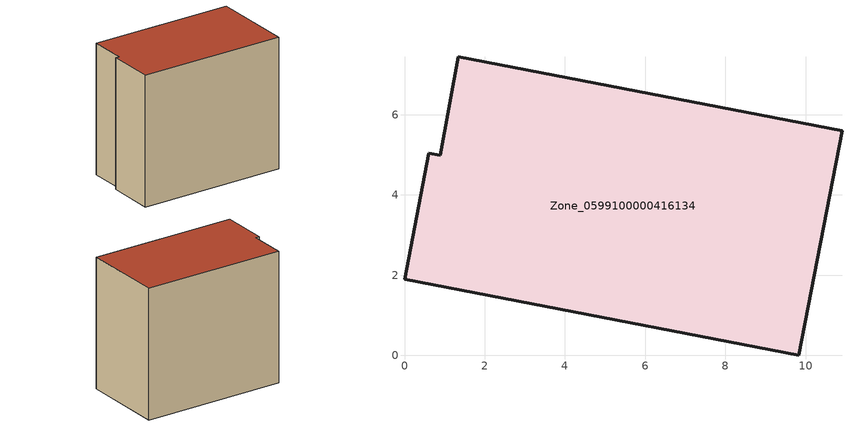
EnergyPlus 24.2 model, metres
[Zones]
Zone_0599100000416134
 floor ground (C_G): 9.83,0 0,1.89 0.61,5.04 0.89,4.99 1.34,7.45 10.9,5.6 z0
 wall outside (C_F): 0.89,4.99 0.61,5.04 0,1.89 9.83,0 10.9,5.6 1.34,7.45 0.89,4.99 z0:8.89
 roof outside (C_R): 10.9,5.6 1.34,7.45 0.89,4.99 0.61,5.04 0,1.89 9.83,0 z8.89
[BUILDING]
Pand.0599100000416134: North Axis=0; Terrain=City; Loads Convergence Tolerance Value=0.04; Temperature Convergence Tolerance Value=0.4; Solar Distribution=FullExterior; Maximum Number of Warmup Days=25; Minimum Number of Warmup Days=1
[Site:Location]
Rotterdam.The.Hague.AP_ZH_NLD Design_Conditions: Latitude=51.96; Longitude=4.45; Time Zone=1; Elevation=-4.5
[SITE:GROUNDTEMPERATURE:BUILDINGSURFACE]
18, 18, 18, 18, 18, 18, 18, 18, 18, 18, 18, 18
[MATERIAL] Thermal Absorptance=0.9; Solar Absorptance=0.7; Visible Absorptance=0.7
Name | Roughness | Thickness | Conductivity | Density | Specific Heat
G.TC.1992-2005 | MediumSmooth | 0.15 | 0.06 | 540 | 1210
F.TC.1992-2005 | Rough | 0.3 | 0.12 | 1920 | 840
R.TC.1992-2005 | MediumRough | 0.2 | 0.08 | 1500 | 1000
[CONSTRUCTION]
C_G: G.TC.1992-2005
C_F: F.TC.1992-2005
C_R: R.TC.1992-2005
[ZONE]
Zone_0599100000416134: Type=1; Multiplier=1; Ceiling Height=Autocalculate; Volume=Autocalculate; Floor Area=autocalculate; Part of Total Floor Area=Yes
[ZONEINFILTRATION:DESIGNFLOWRATE]
Infil_Zone_0599100000416134: Zone or ZoneList or Space or SpaceList=Zone_0599100000416134; Schedule=AlwaysOn; Design Flow Rate Calculation Method=Flow/Area; Flow Rate per Floor Area=0.0015; Constant Term Coefficient=1; Temperature Term Coefficient=0; Velocity Term Coefficient=0; Velocity Squared Term Coefficient=0
[HVACTEMPLATE:ZONE:IDEALLOADSAIRSYSTEM]
Zone_0599100000416134: Maximum Heating Supply Air Temperature=50; Minimum Cooling Supply Air Temperature=13; Maximum Heating Supply Air Humidity Ratio=0.0156; Minimum Cooling Supply Air Humidity Ratio=0.0077; Heating Limit=NoLimit; Cooling Limit=NoLimit; Dehumidification Control Type=ConstantSensibleHeatRatio; Cooling Sensible Heat Ratio=0.7; Dehumidification Setpoint=60; Humidification Control Type=None; Humidification Setpoint=30; Outdoor Air Method=None; Outdoor Air Flow Rate per Person=0.00944; Outdoor Air Flow Rate per Zone Floor Area=0; Outdoor Air Flow Rate per Zone=0; Demand Controlled Ventilation Type=None; Outdoor Air Economizer Type=NoEconomizer; Heat Recovery Type=None; Sensible Heat Recovery Effectiveness=0.7; Latent Heat Recovery Effectiveness=0.65
[ZONECONTROL:THERMOSTAT]
ThermostatControl_Zone_0599100000416134: Zone or ZoneList=Zone_0599100000416134; Control Type Schedule=DualSetpointControlType; Control 1=Thermostat_Zone_0599100000416134; Temperature Difference Between Cutout And Setpoint=0
[THERMOSTATSETPOINT:DUALSETPOINT]
Thermostat_Zone_0599100000416134: Heating Setpoint Temperature Schedule=HeatingSetpoint_Zone_0599100000416134; Cooling Setpoint Temperature Schedule=CoolingSetpoint_Zone_0599100000416134
[SCHEDULE:COMPACT]
HeatingSetpoint_Zone_0599100000416134: Through: 12/31, For: AllDays, Until: 24:00, 21
CoolingSetpoint_Zone_0599100000416134: Through: 12/31, For: AllDays, Until: 24:00, 24
DualSetpointControlType: Through: 12/31, For: AllDays, Until: 24:00, 4
AlwaysOn: Through: 12/31, For: AllDays, Until: 24:00, 1
